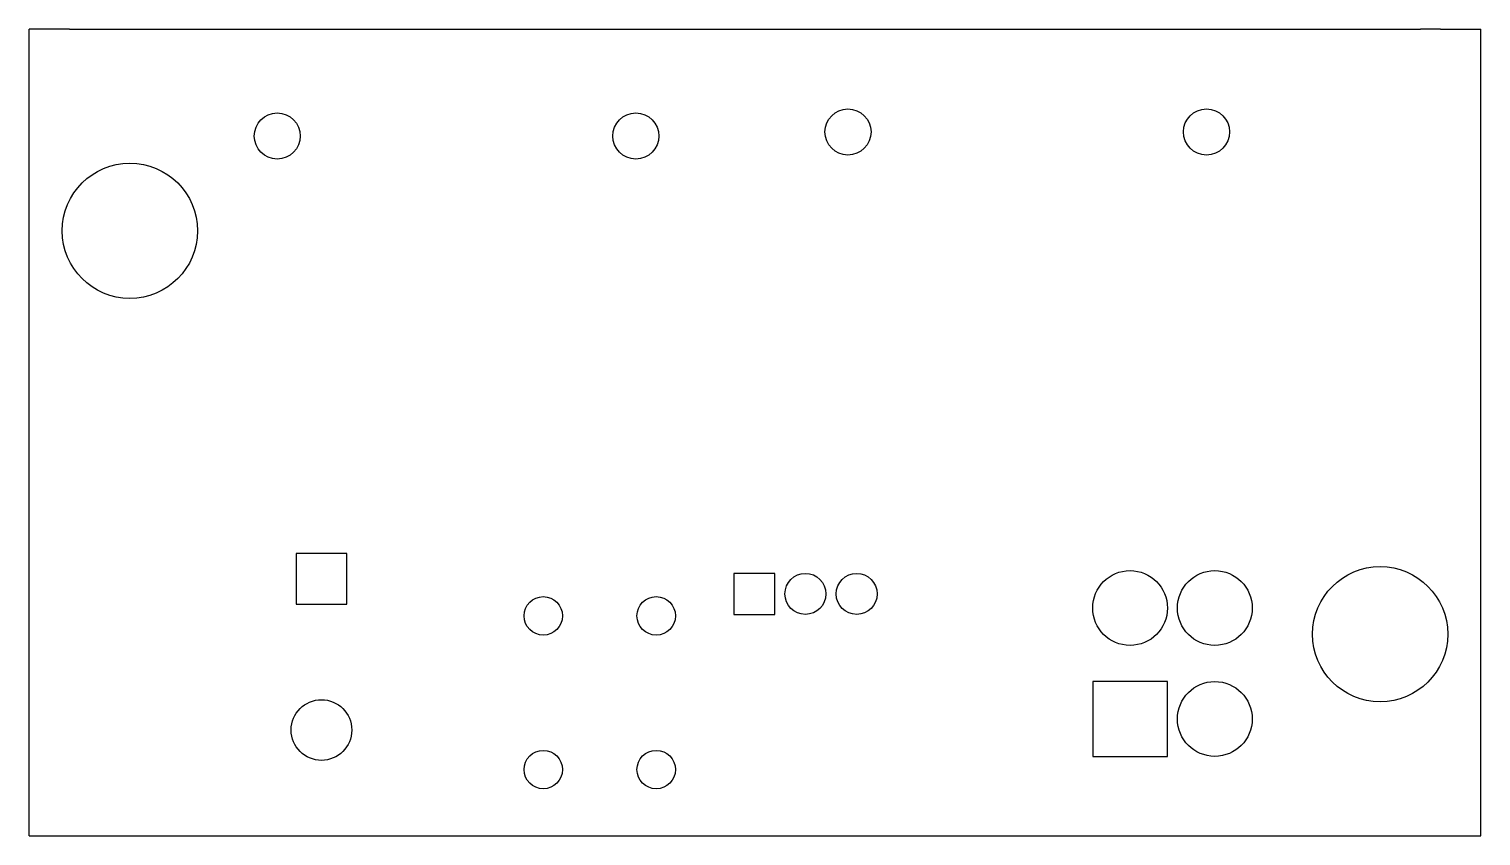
# Model space of a CAD drawing. Extents: x 39759 to 68105, y 30441 to 46191.
import ezdxf

# ---------------------------------------------------------------- set-up
doc = ezdxf.new("R2010")
doc.units = 0
doc.layers.add('BLACK', color=1, linetype='CONTINUOUS')

msp = doc.modelspace()

# ---------------------------------------------------------------- linework, layer by layer
at = {"layer": 'BLACK'}
for p, q in [((40546, 46190), (39759, 46190)), ((39759, 30441), (39759, 46189)), ((40546, 46190), (66924, 46190)), ((67318, 46190), (66924, 46190)), ((67318, 46190), (67712, 46190)), ((67712, 46190), (68105, 46190)), ((68105, 30443), (68105, 46191)), ((45961, 35954), (44975, 35954)), ((44975, 35954), (44975, 34968)), ((45961, 34968), (45961, 35954)), ((53517, 35566), (53517, 34766)), ((54317, 35566), (53517, 35566)), ((54317, 34766), (54317, 35566)), ((44975, 34968), (45961, 34968)), ((53517, 34766), (54317, 34766)), ((60525, 33455), (60525, 31995)), ((61985, 33455), (60525, 33455)), ((61985, 31995), (61985, 33455)), ((60525, 31995), (61985, 31995)), ((39759, 30442), (68105, 30442))]:
    msp.add_line(p, q, dxfattribs=at)
for centre, radius in [((44605, 44103), 450), ((51605, 44103), 450), ((55747, 44182), 450), ((62747, 44182), 450), ((41728, 42253), 1320), ((54917, 35166), 400), ((55917, 35166), 400), ((61255, 34890), 730), ((62909, 34890), 730), ((66137, 34379), 1320), ((49798, 34737), 375), ((52003, 34737), 375), ((62909, 32725), 730), ((45468, 32509), 592), ((49798, 31737), 375), ((52003, 31737), 375)]:
    msp.add_circle(centre, radius, dxfattribs=at)

doc.saveas('drawing.dxf')
